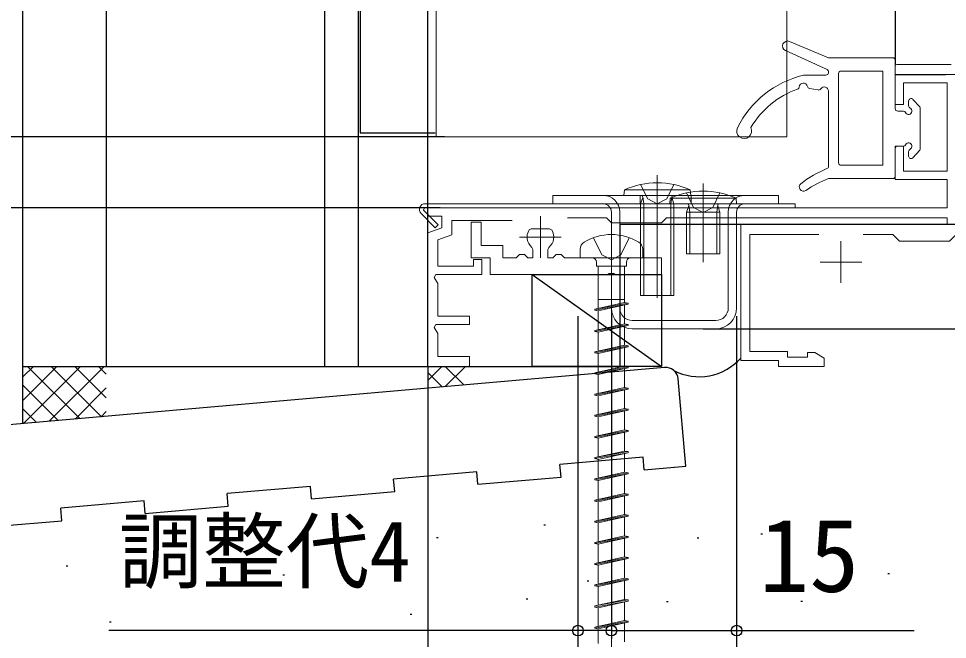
# Model space of a CAD drawing. Units: millimetres, scale not verified. Extents: x -525 to 525, y -783 to 779.
# Drawn here: x -418.5 to -307.3, y -548.1 to -473.7 of the extents above; entities that cross this region are included whole.
import ezdxf
from ezdxf.enums import TextEntityAlignment as Align

# ---------------------------------------------------------------- set-up
doc = ezdxf.new("R2010")
doc.units = ezdxf.units.MM
doc.header["$LTSCALE"] = 4
for name, color, linetype, lineweight in [('0-2_YKK_11', 190, 'Continuous', 18), ('0-3_YKK_11E', 4, 'Continuous', 18), ('0-5_YKK_13', 4, 'Continuous', 18)]:
    doc.layers.add(name, color=color, linetype=linetype, lineweight=lineweight)
for name, color, linetype in [('0-4_YKK_12', 2, 'Continuous'), ('0-6_YKK_D', 6, 'Continuous'), ('0-8_YSS_K', 3, 'Continuous'), ('0-9_YSS_KE', 3, 'Continuous')]:
    doc.layers.add(name, color=color, linetype=linetype)
doc.styles.add('ＭＳ ゴシック', font='')
doc.styles.get('ＭＳ ゴシック').set_extended_font_data('MS Gothic')

msp = doc.modelspace()

# ---------------------------------------------------------------- linework, layer by layer
at = {"layer": '0-2_YKK_11', "color": 211}
for p, q in [((-356.042, -497.383), (-356.042, -502.383)), ((-358.542, -499.883), (-353.542, -499.883))]:
    msp.add_line(p, q, dxfattribs=at)
for points in [[(-359.424, -497.883), (-366.642, -497.883), (-366.642, -499.604), (-368.342, -500.223), (-368.342, -503.383), (-364.042, -503.383), (-364.042, -502.583), (-363.042, -502.583), (-363.042, -504.383), (-368.568, -504.383), (-368.765, -504.723), (-368.342, -505.456), (-368.342, -509.383), (-364.542, -509.383), (-364.542, -510.383), (-368.568, -510.383), (-368.765, -510.723), (-368.342, -511.456), (-368.342, -514.183), (-364.542, -514.183), (-364.542, -515.383), (-369.542, -515.383), (-369.542, -499.383), (-367.842, -498.764), (-367.842, -497.383), (-369.542, -497.383), (-369.542, -496.383), (-307.342, -496.383), (-307.342, -492.983), (-313.542, -492.983), (-313.542, -488.983), (-312.542, -488.983), (-312.542, -491.983), (-307.342, -491.983), (-307.342, -481.383), (-312.542, -481.383), (-312.542, -483.983), (-313.542, -483.983), (-313.542, -480.383), (-304.241, -480.383)], [(-300.774, -486.883), (-306.142, -486.883), (-306.142, -498.383), (-307.342, -498.383), (-307.342, -497.583), (-340.942, -497.583), (-341.542, -498.183), (-347.542, -498.183), (-348.142, -497.583), (-352.809, -497.583)]]:
    msp.add_lwpolyline(points, dxfattribs=at)
at = {"layer": '0-2_YKK_11'}
for points in [[(-348, -504.383), (-362.042, -504.383), (-362.042, -502.383), (-364.342, -502.383), (-364.342, -498.083), (-363.142, -498.083), (-363.142, -500.883), (-360.542, -500.883), (-360.542, -502.383), (-358.942, -502.383), (-358.742, -502.183), (-358.542, -501.983), (-357.942, -501.983), (-357.742, -502.183), (-357.542, -502.383), (-356.942, -502.383), (-356.942, -501.356), (-357.052, -501.123)], [(-357.39, -499.021), (-357.137, -498.883), (-354.946, -498.883), (-354.694, -499.021)], [(-355.031, -501.123), (-355.142, -501.356), (-355.142, -502.383), (-354.542, -502.383), (-354.342, -502.183), (-354.142, -501.983), (-353.542, -501.983), (-353.342, -502.183), (-353.142, -502.383), (-341.542, -502.383), (-341.542, -504.383), (-347.083, -504.383), (-347.267, -504.263), (-347.817, -504.263), (-348, -504.383)]]:
    msp.add_lwpolyline(points, dxfattribs=at)
for start, end in [(147.42102, 230.83331), (309.16669, 32.57898)]:
    msp.add_arc((-356.042, -499.883), 1.6, start, end, dxfattribs=at)
at = {"layer": '0-3_YKK_11E'}
for p, q in [((-320.042, -500.383), (-320.042, -505.383)), ((-322.542, -502.883), (-317.542, -502.883))]:
    msp.add_line(p, q, dxfattribs=at)
for points in [[(-274.275, -479.583), (-278.642, -479.583), (-278.642, -515.383), (-284.642, -515.383), (-284.642, -514.383), (-283.516, -513.733), (-282.642, -513.733), (-282.642, -514.283), (-279.742, -514.283), (-279.742, -499.583), (-306.242, -499.583), (-307.042, -500.383), (-313.042, -500.383), (-313.842, -499.583), (-317.392, -499.583)], [(-322.692, -499.583), (-330.942, -499.583), (-330.942, -513.583), (-326.442, -513.583), (-326.442, -514.283), (-324.042, -514.283), (-324.042, -513.733), (-323.168, -513.733), (-322.042, -514.383), (-322.042, -515.383), (-327.542, -515.383), (-327.542, -514.683), (-332.042, -514.683), (-332.042, -498.383), (-279.842, -498.383), (-279.842, -489.583), (-285.042, -489.583)]]:
    msp.add_lwpolyline(points, dxfattribs=at)
at = {"layer": '0-4_YKK_12'}
for p, q in [((-418.042, -515.39), (-418.042, -339.583)), ((-408.031, -515.388), (-408.031, -339.583)), ((-381.842, -515.384), (-381.842, -339.583)), ((-377.842, -515.384), (-377.842, -339.583)), ((-313.542, -339.583), (-313.542, -479.126)), ((-369.542, -515.383), (-369.542, -424.099)), ((-313.542, -480.383), (-307.542, -480.383)), ((-346.541, -498.383), (-346.541, -515.383)), ((-288.541, -498.383), (-346.541, -498.383)), ((-418.042, -515.39), (-369.542, -515.383)), ((-369.542, -515.383), (-346.541, -515.383))]:
    msp.add_line(p, q, dxfattribs=at)
msp.add_lwpolyline([(-377.641, -339.583), (-377.641, -487.383), (-368.641, -487.383)], dxfattribs=at)
at = {"layer": '0-5_YKK_13'}
for p, q in [((-326.541, -339.583), (-326.541, -487.883)), ((-321.542, -478.383), (-326.21, -476.429)), ((-326.692, -477.528), (-321.716, -479.809)), ((-313.842, -478.383), (-321.542, -478.383)), ((-313.542, -478.683), (-313.542, -484.483)), ((-313.542, -479.383), (-313.542, -480.383)), ((-306.842, -479.183), (-313.342, -479.183)), ((-321.842, -480.483), (-324.542, -480.483)), ((-321.842, -480.483), (-323.542, -480.483)), ((-321.542, -480.137), (-321.542, -480.082)), ((-321.542, -480.092), (-321.542, -480.183)), ((-320.342, -480.283), (-320.342, -490.983)), ((-315.042, -479.983), (-320.042, -479.983)), ((-315.042, -479.983), (-315.042, -491.283)), ((-313.542, -480.383), (-303.442, -480.383)), ((-323.812, -482.063), (-322.771, -482.256)), ((-321.542, -482.39), (-321.542, -491.042)), ((-311.942, -483.583), (-311.942, -484.15)), ((-310.617, -484.285), (-311.417, -483.383)), ((-312.574, -484.783), (-313.242, -484.783)), ((-310.542, -489.281), (-310.542, -484.484)), ((-313.542, -489.283), (-313.542, -492.583)), ((-313.242, -488.983), (-312.574, -488.983)), ((-310.617, -489.48), (-311.417, -490.382)), ((-311.942, -489.615), (-311.942, -490.183)), ((-321.542, -491.042), (-321.542, -491.404)), ((-315.042, -491.283), (-320.042, -491.283)), ((-342.042, -492.457), (-342.042, -507.164)), ((-344.042, -493.571), (-343.187, -495.286)), ((-336.542, -493.457), (-336.542, -502.883)), ((-321.542, -492.883), (-313.842, -492.883)), ((-340.042, -494.883), (-354.542, -494.883)), ((-354.542, -494.883), (-354.542, -495.883)), ((-346.042, -494.883), (-345.985, -494.24)), ((-338.042, -494.883), (-346.042, -494.883)), ((-345.985, -494.24), (-338.098, -494.24)), ((-344.092, -495.883), (-344.092, -494.883)), ((-327.542, -494.883), (-340.042, -494.883)), ((-338.542, -494.596), (-337.687, -496.325)), ((-338.042, -494.883), (-338.098, -494.24)), ((-337.992, -495.883), (-337.992, -494.883)), ((-334.542, -494.596), (-335.397, -496.325)), ((-327.542, -494.883), (-327.542, -495.883)), ((-369.843, -495.883), (-325.543, -495.883)), ((-354.542, -495.883), (-340.042, -495.883)), ((-344.042, -495.883), (-343.783, -495.149)), ((-344.042, -495.883), (-340.042, -495.883)), ((-344.042, -496.013), (-344.042, -496.098)), ((-343.663, -495.883), (-343.773, -495.056)), ((-343.663, -495.883), (-343.663, -506.883)), ((-343.187, -495.286), (-342.042, -495.895)), ((-340.542, -495.883), (-340.485, -495.24)), ((-340.542, -495.883), (-332.542, -495.883)), ((-332.598, -495.24), (-340.485, -495.24)), ((-340.421, -495.883), (-340.31, -495.056)), ((-340.421, -495.883), (-340.421, -506.883)), ((-340.042, -495.883), (-340.3, -495.149)), ((-340.042, -506.883), (-340.042, -495.883)), ((-340.042, -495.883), (-327.542, -495.883)), ((-338.542, -496.883), (-338.283, -496.149)), ((-338.163, -496.883), (-338.273, -496.056)), ((-334.921, -496.883), (-334.81, -496.056)), ((-334.542, -496.883), (-334.8, -496.149)), ((-332.542, -495.883), (-332.598, -495.24)), ((-325.543, -495.883), (-325.543, -496.383)), ((-368.633, -498.783), (-370.338, -497.078)), ((-369.934, -496.383), (-370.049, -496.66)), ((-368.28, -498.429), (-370.049, -496.66)), ((-369.934, -496.383), (-325.543, -496.383)), ((-347.542, -496.883), (-347.542, -508.383)), ((-346.542, -496.883), (-346.542, -508.383)), ((-338.542, -501.883), (-338.542, -496.883)), ((-334.542, -496.883), (-338.542, -496.883)), ((-338.163, -496.883), (-338.163, -501.883)), ((-337.687, -496.325), (-336.542, -496.934)), ((-335.397, -496.325), (-336.542, -496.934)), ((-334.921, -496.883), (-334.921, -501.883)), ((-333.542, -496.883), (-333.542, -508.383)), ((-332.542, -496.883), (-332.542, -508.383)), ((-347.542, -497.878), (-347.542, -554.428)), ((-368.633, -498.783), (-368.28, -498.429)), ((-349.692, -499.962), (-348.687, -501.996)), ((-345.392, -499.962), (-346.397, -501.996)), ((-351.292, -501.356), (-351.292, -502.383)), ((-343.792, -502.383), (-343.792, -501.356)), ((-351.292, -502.383), (-343.792, -502.383)), ((-348.687, -501.996), (-347.542, -502.605)), ((-346.397, -501.996), (-347.542, -502.605)), ((-349.342, -502.883), (-349.342, -503.383)), ((-349.112, -503.383), (-349.112, -508.444)), ((-345.972, -503.383), (-345.972, -507.746)), ((-345.972, -507.746), (-349.542, -508.54)), ((-345.542, -507.822), (-349.542, -508.54)), ((-345.542, -507.946), (-349.542, -508.664)), ((-345.972, -507.383), (-349.112, -507.383)), ((-349.112, -508.745), (-345.542, -507.946)), ((-345.972, -507.746), (-345.542, -507.822)), ((-345.972, -508.042), (-345.972, -510.286)), ((-345.542, -507.822), (-345.542, -507.946)), ((-349.542, -508.54), (-349.542, -508.664)), ((-349.112, -508.745), (-349.542, -508.664)), ((-349.112, -508.745), (-349.112, -510.984)), ((-345.972, -510.286), (-349.542, -511.08)), ((-349.112, -511.285), (-345.542, -510.486)), ((-345.972, -510.582), (-345.972, -512.826)), ((-340.042, -509.883), (-345.042, -509.883)), ((-335.042, -509.883), (-340.042, -509.883)), ((-349.542, -511.08), (-349.542, -511.204)), ((-349.112, -511.285), (-349.542, -511.204)), ((-349.112, -511.285), (-349.112, -513.524)), ((-340.042, -510.883), (-345.042, -510.883)), ((-335.042, -510.883), (-340.042, -510.883)), ((-345.972, -512.826), (-349.542, -513.62)), ((-349.542, -513.62), (-349.542, -513.744)), ((-349.112, -513.825), (-349.542, -513.744)), ((-349.112, -513.825), (-345.542, -513.026)), ((-349.112, -513.825), (-349.112, -516.064)), ((-345.972, -513.122), (-345.972, -515.366)), ((-345.972, -515.366), (-349.542, -516.16)), ((-349.542, -516.16), (-349.542, -516.284)), ((-349.112, -516.365), (-345.542, -515.566)), ((-345.972, -515.662), (-345.972, -517.906)), ((-349.112, -516.365), (-349.542, -516.284)), ((-349.112, -516.365), (-349.112, -518.604)), ((-345.972, -517.906), (-349.542, -518.7)), ((-349.112, -518.905), (-345.542, -518.106)), ((-345.972, -518.202), (-345.972, -520.446)), ((-349.542, -518.7), (-349.542, -518.824)), ((-349.112, -518.905), (-349.542, -518.824)), ((-349.112, -518.905), (-349.112, -521.144)), ((-345.972, -520.446), (-349.542, -521.24)), ((-349.542, -521.24), (-349.542, -521.364)), ((-349.112, -521.445), (-349.542, -521.364)), ((-349.112, -521.445), (-345.542, -520.646)), ((-349.112, -521.445), (-349.112, -523.684)), ((-345.972, -520.742), (-345.972, -522.986)), ((-345.972, -522.986), (-349.542, -523.78)), ((-349.542, -523.78), (-349.542, -523.904)), ((-349.112, -523.985), (-349.542, -523.904)), ((-349.112, -523.985), (-345.542, -523.186)), ((-345.972, -523.282), (-345.972, -525.526)), ((-349.112, -523.985), (-349.112, -526.224)), ((-345.972, -525.526), (-349.542, -526.32)), ((-349.112, -526.525), (-345.542, -525.726)), ((-345.972, -525.822), (-345.972, -528.066)), ((-349.542, -526.32), (-349.542, -526.444)), ((-349.112, -526.525), (-349.542, -526.444)), ((-349.112, -526.525), (-349.112, -528.764)), ((-345.972, -528.066), (-349.542, -528.86)), ((-349.112, -529.065), (-345.542, -528.266)), ((-345.972, -528.362), (-345.972, -530.606)), ((-349.542, -528.86), (-349.542, -528.984)), ((-349.112, -529.065), (-349.542, -528.984)), ((-349.112, -529.065), (-349.112, -531.304)), ((-345.972, -530.606), (-349.542, -531.4)), ((-349.542, -531.4), (-349.542, -531.524)), ((-349.112, -531.605), (-349.542, -531.524)), ((-349.112, -531.605), (-345.542, -530.806)), ((-349.112, -531.605), (-349.112, -533.844)), ((-345.972, -530.902), (-345.972, -533.146)), ((-345.972, -533.146), (-349.542, -533.94)), ((-349.542, -533.94), (-349.542, -534.064)), ((-349.112, -534.145), (-345.542, -533.346)), ((-345.972, -533.442), (-345.972, -535.686)), ((-349.112, -534.145), (-349.542, -534.064)), ((-349.112, -534.145), (-349.112, -536.384)), ((-345.972, -535.686), (-349.542, -536.48)), ((-349.112, -536.685), (-345.542, -535.886)), ((-345.972, -535.982), (-345.972, -538.226)), ((-349.542, -536.48), (-349.542, -536.604)), ((-349.112, -536.685), (-349.542, -536.604)), ((-349.112, -536.685), (-349.112, -538.924)), ((-345.972, -538.226), (-349.542, -539.02)), ((-349.112, -539.225), (-345.542, -538.426)), ((-349.542, -539.02), (-349.542, -539.144)), ((-349.112, -539.225), (-349.542, -539.144)), ((-349.112, -539.225), (-349.112, -541.464)), ((-345.972, -538.522), (-345.972, -540.766)), ((-345.972, -540.766), (-349.542, -541.56)), ((-349.542, -541.56), (-349.542, -541.684)), ((-349.112, -541.765), (-349.542, -541.684)), ((-349.112, -541.765), (-345.542, -540.966)), ((-349.112, -541.765), (-349.112, -544.004)), ((-345.972, -541.062), (-345.972, -543.306)), ((-345.972, -543.306), (-349.542, -544.1)), ((-349.112, -544.305), (-345.542, -543.506)), ((-345.972, -543.602), (-345.972, -545.846)), ((-349.542, -544.1), (-349.542, -544.224)), ((-349.112, -544.305), (-349.542, -544.224)), ((-349.112, -544.305), (-349.112, -546.544)), ((-345.972, -545.846), (-349.542, -546.64)), ((-349.112, -546.845), (-345.542, -546.046)), ((-345.972, -546.142), (-345.972, -548.38)), ((-349.542, -546.64), (-349.542, -546.764)), ((-349.112, -546.845), (-349.542, -546.764)), ((-349.112, -546.845), (-349.112, -548.592))]:
    msp.add_line(p, q, dxfattribs=at)
for points in [[(-368.541, -339.583), (-368.541, -487.883), (-326.541, -487.883)], [(-340.042, -493.571), (-340.897, -495.286), (-342.042, -495.895)], [(-340.042, -506.883), (-344.042, -506.883), (-344.042, -495.883)], [(-338.542, -501.883), (-334.542, -501.883), (-334.542, -496.883)], [(-345.742, -502.883), (-345.742, -503.383), (-349.342, -503.383)], [(-345.972, -510.286), (-345.542, -510.362), (-349.542, -511.08)], [(-345.542, -510.362), (-345.542, -510.486), (-349.542, -511.204)], [(-345.972, -512.826), (-345.542, -512.902), (-349.542, -513.62)], [(-345.542, -512.902), (-345.542, -513.026), (-349.542, -513.744)], [(-345.972, -515.366), (-345.542, -515.442), (-349.542, -516.16)], [(-345.542, -515.442), (-345.542, -515.566), (-349.542, -516.284)], [(-345.972, -517.906), (-345.542, -517.982), (-349.542, -518.7)], [(-345.542, -517.982), (-345.542, -518.106), (-349.542, -518.824)], [(-345.972, -520.446), (-345.542, -520.522), (-349.542, -521.24)], [(-345.542, -520.522), (-345.542, -520.646), (-349.542, -521.364)], [(-345.972, -522.986), (-345.542, -523.062), (-349.542, -523.78)], [(-345.542, -523.062), (-345.542, -523.186), (-349.542, -523.904)], [(-345.972, -525.526), (-345.542, -525.602), (-349.542, -526.32)], [(-345.542, -525.602), (-345.542, -525.726), (-349.542, -526.444)], [(-345.972, -528.066), (-345.542, -528.142), (-349.542, -528.86)], [(-345.542, -528.142), (-345.542, -528.266), (-349.542, -528.984)], [(-345.972, -530.606), (-345.542, -530.682), (-349.542, -531.4)], [(-345.542, -530.682), (-345.542, -530.806), (-349.542, -531.524)], [(-345.972, -533.146), (-345.542, -533.222), (-349.542, -533.94)], [(-345.542, -533.222), (-345.542, -533.346), (-349.542, -534.064)], [(-345.972, -535.686), (-345.542, -535.762), (-349.542, -536.48)], [(-345.542, -535.762), (-345.542, -535.886), (-349.542, -536.604)], [(-345.972, -538.226), (-345.542, -538.302), (-349.542, -539.02)], [(-345.542, -538.302), (-345.542, -538.426), (-349.542, -539.144)], [(-345.972, -540.766), (-345.542, -540.842), (-349.542, -541.56)], [(-345.542, -540.842), (-345.542, -540.966), (-349.542, -541.684)], [(-345.972, -543.306), (-345.542, -543.382), (-349.542, -544.1)], [(-345.542, -543.382), (-345.542, -543.506), (-349.542, -544.224)], [(-345.972, -545.846), (-345.542, -545.922), (-349.542, -546.64)], [(-345.542, -545.922), (-345.542, -546.046), (-349.542, -546.764)]]:
    msp.add_lwpolyline(points, dxfattribs=at)
for centre, radius, start, end in [((-326.442, -476.983), 0.6, 67.29305, 245.36696), ((-313.842, -478.683), 0.3, 0, 90), ((-313.342, -479.383), 0.2, 90, 180), ((-321.712, -492.144), 12, 103.63748, 153.44873), ((-321.842, -480.183), 0.3, 270, 0), ((-321.842, -480.082), 0.3, 0, 65.36696), ((-320.042, -480.283), 0.3, 90, 180), ((-324.542, -481.929), 0.5, 11.56638, 175.4474), ((-321.712, -492.144), 10.6, 109.43486, 149.49517), ((-325.339, -481.865), 0.3, 289.43486, 355.4474), ((-323.758, -481.768), 0.3, 191.56638, 259.54207), ((-322.716, -481.961), 0.3, 259.54207, 327.51775), ((-322.042, -482.39), 0.5, 0, 147.51775), ((-311.642, -483.583), 0.3, 41.59314, 180), ((-313.242, -484.483), 0.3, 180, 270), ((-312.574, -485.083), 0.3, 25.37693, 90), ((-311.942, -484.783), 0.4, 205.37693, 64.62307), ((-311.642, -484.15), 0.3, 180, 244.62307), ((-310.842, -484.484), 0.3, 0, 41.59314), ((-331.642, -487.183), 0.9, 153.44873, 27.74574), ((-313.242, -489.283), 0.3, 90, 180), ((-312.574, -488.683), 0.3, 270, 334.62307), ((-311.942, -488.983), 0.4, 295.37693, 154.62307), ((-311.642, -489.615), 0.3, 115.37693, 180), ((-310.842, -489.281), 0.3, 318.40686, 0), ((-311.642, -490.183), 0.3, 180, 318.40686), ((-316.838, -503.727), 13, 112.09833, 128.04454), ((-321.842, -491.404), 0.3, 292.09833, 0), ((-320.042, -490.983), 0.3, 180, 270), ((-313.842, -492.583), 0.3, 270, 0), ((-342.042, -502.883), 9.5, 65.47227, 114.52773), ((-324.542, -493.883), 0.5, 128.04454, 304.23656), ((-316.946, -505.043), 13, 110.70035, 124.23656), ((-348.542, -496.883), 2, 0, 90), ((-343.972, -495.083), 0.2, 340.57815, 90), ((-336.542, -503.883), 9.5, 65.47227, 114.52773), ((-340.112, -495.083), 0.2, 90, 199.42185), ((-331.542, -496.883), 2, 90, 180), ((-369.843, -496.583), 0.7, 90, 225.00044), ((-348.542, -496.883), 1, 0, 90), ((-338.472, -496.083), 0.2, 340.57815, 90), ((-334.612, -496.083), 0.2, 90, 199.42185), ((-331.542, -496.883), 1, 90, 180), ((-350.292, -501.356), 1, 121.40289, 180), ((-347.542, -505.86), 6.278, 58.59711, 121.40289), ((-344.792, -501.356), 1, 0, 58.59711), ((-349.842, -502.883), 0.5, 0, 90), ((-345.242, -502.883), 0.5, 90, 180), ((-345.042, -508.383), 2.5, 180, 270), ((-345.042, -508.383), 1.5, 180, 270), ((-335.042, -508.383), 1.5, 270, 0), ((-335.042, -508.383), 2.5, 270, 0)]:
    msp.add_arc(centre, radius, start, end, dxfattribs=at)
at = {"layer": '0-6_YKK_D'}
for p, q in [((-367.542, -487.882), (-439.042, -487.882)), ((-367.542, -487.882), (-439.042, -487.882)), ((-368.042, -496.382), (-439.042, -496.382)), ((-368.042, -496.382), (-439.042, -496.382)), ((-351.542, -509.383), (-351.542, -568.053)), ((-351.542, -509.383), (-351.542, -548.053)), ((-347.542, -509.383), (-347.542, -548.053)), ((-347.542, -509.383), (-347.542, -548.053)), ((-332.542, -509.383), (-332.542, -568.053)), ((-332.542, -509.383), (-332.542, -568.053)), ((-332.542, -509.383), (-332.542, -548.053)), ((-336.542, -510.883), (-58.042, -510.883)), ((-369.542, -516.083), (-369.542, -588.053))]:
    msp.add_line(p, q, dxfattribs=at)
for points in [[(-347.542, -547.053), (-351.542, -547.053), (-407.751, -547.053)], [(-347.542, -547.053), (-332.542, -547.053), (-311.264, -547.053)]]:
    msp.add_lwpolyline(points, dxfattribs=at)
for centre in [(-351.542, -547.053), (-347.542, -547.053), (-347.542, -547.053), (-332.542, -547.053)]:
    msp.add_circle(centre, 0.637, dxfattribs=at)
at = {"layer": '0-8_YSS_K'}
for p, q in [((-357.042, -504.383), (-341.542, -515.383)), ((-418.042, -522.24), (-418.042, -515.383)), ((-418.042, -516.65), (-416.774, -515.383)), ((-418.042, -519.479), (-413.946, -515.383)), ((-417.968, -522.234), (-411.117, -515.383)), ((-411.213, -521.643), (-417.473, -515.383)), ((-414.869, -521.962), (-408.289, -515.383)), ((-408.612, -521.415), (-414.644, -515.383)), ((-408.041, -519.157), (-411.816, -515.383)), ((-408.042, -516.328), (-408.987, -515.383)), ((-369.542, -515.383), (-369.542, -517.997)), ((-369.542, -517.077), (-367.847, -515.383)), ((-367.808, -517.837), (-369.542, -516.103)), ((-367.439, -517.803), (-365.019, -515.383)), ((-365.218, -517.597), (-367.433, -515.383)), ((-364.542, -515.446), (-364.605, -515.383)), ((-413.813, -521.87), (-418.042, -517.642)), ((-411.769, -521.691), (-408.041, -517.963)), ((-416.414, -522.098), (-418.042, -520.47)), ((-408.669, -521.42), (-408.041, -520.791)), ((-343.742, -526.28), (-353.704, -527.151)), ((-343.611, -527.774), (-343.742, -526.28)), ((-363.666, -528.023), (-373.628, -528.894)), ((-363.535, -529.517), (-363.666, -528.023)), ((-343.611, -527.774), (-338.632, -527.338)), ((-373.497, -530.389), (-373.628, -528.894)), ((-383.59, -529.766), (-393.552, -530.638)), ((-393.421, -532.132), (-393.552, -530.638)), ((-383.459, -531.26), (-383.59, -529.766)), ((-383.459, -531.26), (-373.497, -530.389)), ((-413.345, -533.875), (-413.475, -532.381)), ((-403.383, -533.003), (-393.421, -532.132)), ((-423.307, -534.747), (-413.345, -533.875)), ((-355.621, -534.367), (-355.421, -534.367)), ((-368.492, -535.885), (-368.292, -535.885)), ((-337.258, -535.928), (-337.058, -535.928)), ((-329.643, -535.466), (-329.443, -535.466)), ((-322.028, -535.928), (-321.828, -535.928)), ((-412.853, -539.27), (-412.653, -539.27)), ((-386.875, -540.37), (-386.675, -540.37)), ((-314.412, -540.197), (-314.212, -540.197)), ((-394.49, -540.831), (-394.29, -540.831)), ((-379.26, -540.831), (-379.06, -540.831)), ((-350.438, -541.08), (-350.238, -541.08)), ((-357.743, -543.263), (-357.543, -543.263)), ((-340.95, -543.55), (-340.75, -543.55)), ((-324.835, -543.543), (-324.635, -543.543)), ((-371.645, -545.101), (-371.445, -545.101)), ((-407.67, -545.984), (-407.47, -545.984))]:
    msp.add_line(p, q, dxfattribs=at)
msp.add_lwpolyline([(-341.542, -515.383), (-357.042, -515.383), (-357.042, -504.383), (-341.542, -504.383)], close=True, dxfattribs=at)
for points in [[(-363.535, -529.517), (-353.573, -528.646), (-353.704, -527.151)], [(-403.383, -533.003), (-403.513, -531.509), (-413.475, -532.381)]]:
    msp.add_lwpolyline(points, dxfattribs=at)
msp.add_arc((-337.001, -510.003), 6.616, 242.2852, 318.551, dxfattribs=at)
at = {"layer": '0-9_YSS_KE'}
for p, q in [((-341.172, -515.515), (-437.801, -523.969)), ((-338.632, -527.338), (-339.547, -516.878))]:
    msp.add_line(p, q, dxfattribs=at)
msp.add_arc((-341.042, -517.009), 1.5, 5, 95, dxfattribs=at)

# ---------------------------------------------------------------- texts
at = {"layer": '0-6_YKK_D', "style": 'ＭＳ ゴシック'}
for s, height, p in [('調整代4', 7.331, (-406.546, -543.405)), ('15', 8.798, (-329.832, -545.053))]:
    msp.add_text(s, height=height, dxfattribs=at).set_placement(p, align=Align.BOTTOM_LEFT)

doc.saveas('drawing.dxf')
